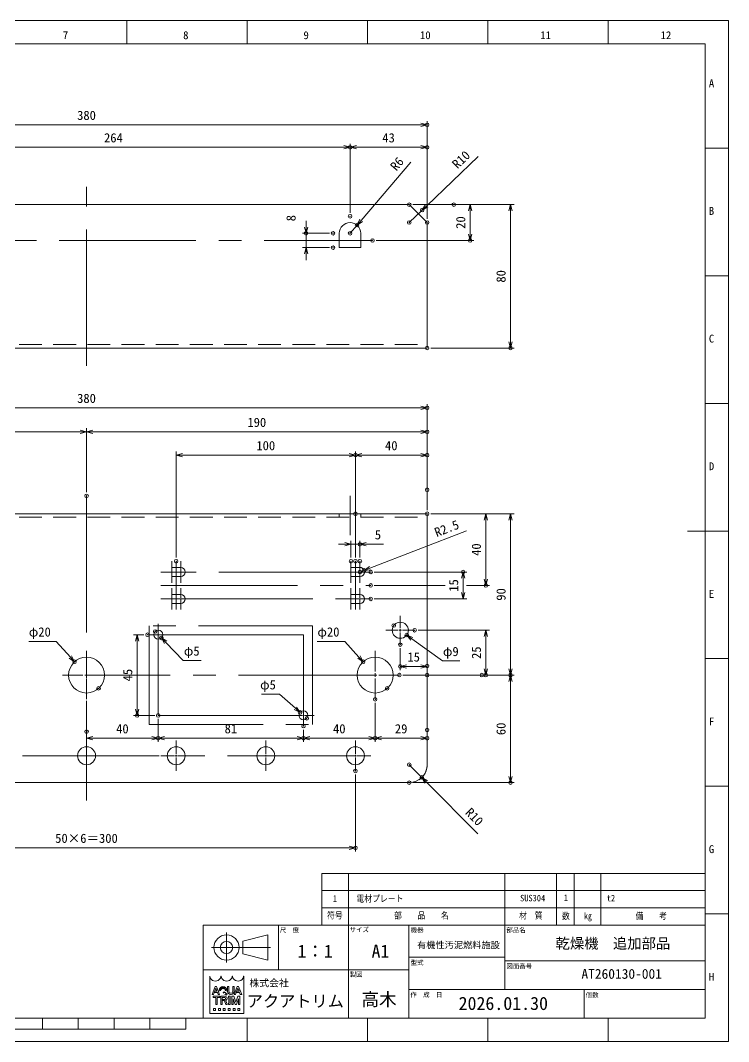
# Model space of a CAD drawing. Units: millimetres at full size. Extents: x -34906 to 7411, y -8440 to 3030.
# Drawn here: x -34318 to -33923, y -7510 to -6941 of the extents above; entities that cross this region are included whole.
import ezdxf
from ezdxf.enums import TextEntityAlignment as Align

# ---------------------------------------------------------------- set-up
doc = ezdxf.new("R2010")
doc.units = ezdxf.units.MM
doc.header["$LTSCALE"] = 4
doc.header["$PDMODE"] = 32
doc.header["$PDSIZE"] = 2
for name, pattern in [('USER1', [28.575, 19.05, -3.175, 3.175, -3.175]), ('USER3', [31.75, 15.875, -3.175, 3.175, -3.175, 3.175, -3.175]), ('USER4', [4.7625, 3.175, -1.5875])]:
    doc.linetypes.add(name, pattern=pattern)
for name, color, linetype, lineweight in [('0-1_Defpoints', 7, 'Continuous', 18), ('0-2_01_外形線', 7, 'Continuous', 18), ('0-3_04_中心線', 7, 'USER1', 9), ('0-4_06_文字', 7, 'Continuous', 9), ('0-5_07_寸法線', 7, 'Continuous', 9), ('0-6_02_細線', 5, 'Continuous', 18), ('0-7_99_図枠', 7, 'Continuous', 18), ('0-8_05_仮想線', 2, 'Continuous', 18), ('0-A_03_かくれ線', 6, 'USER4', 18)]:
    doc.layers.add(name, color=color, linetype=linetype, lineweight=lineweight)
doc.styles.add('ＭＳ ゴシック', font='')
doc.styles.get('ＭＳ ゴシック').set_extended_font_data('MS Gothic')

msp = doc.modelspace()

# ---------------------------------------------------------------- linework, layer by layer
at = {"layer": '0-1_Defpoints'}
msp.add_lwpolyline([(-34728.332, -7510.374), (-33922.772, -7510.374), (-33922.772, -6940.728), (-34728.332, -6940.728)], close=True, dxfattribs=at)
at = {"layer": '0-2_01_外形線'}
for p, q in [((-34139.912, -7067.478), (-34139.912, -7059.478)), ((-34233.412, -7250.923), (-34228.412, -7250.923)), ((-34133.412, -7250.923), (-34128.412, -7250.923)), ((-34233.412, -7265.923), (-34228.412, -7265.923)), ((-34133.412, -7265.923), (-34128.412, -7265.923)), ((-34100.912, -7365.923), (-34460.912, -7365.923))]:
    msp.add_line(p, q, dxfattribs=at)
for points in [[(-34460.912, -7043.478), (-34100.912, -7043.478), (-34090.912, -7053.478)], [(-34090.912, -7053.478), (-34090.912, -7123.478), (-34470.912, -7123.478), (-34470.912, -7053.478)], [(-34127.912, -7059.478), (-34127.912, -7067.478), (-34139.912, -7067.478)], [(-34470.912, -7355.923), (-34470.912, -7215.923), (-34090.912, -7215.923), (-34090.912, -7355.923)], [(-34228.412, -7245.923), (-34233.412, -7245.923), (-34233.412, -7250.923)], [(-34128.412, -7245.923), (-34133.412, -7245.923), (-34133.412, -7250.923)], [(-34228.412, -7260.923), (-34233.412, -7260.923), (-34233.412, -7265.923)], [(-34128.412, -7260.923), (-34133.412, -7260.923), (-34133.412, -7265.923)]]:
    msp.add_lwpolyline(points, dxfattribs=at)
for centre, radius in [((-34105.912, -7280.923), 4.5), ((-34240.912, -7283.423), 2.5), ((-34280.912, -7305.923), 10), ((-34119.912, -7305.923), 10), ((-34159.912, -7328.423), 2.5), ((-34280.912, -7350.923), 5), ((-34230.912, -7350.923), 5), ((-34180.912, -7350.923), 5), ((-34130.912, -7350.923), 5)]:
    msp.add_circle(centre, radius, dxfattribs=at)
for centre, radius, start, end in [((-34133.912, -7059.478), 6, 0, 180), ((-34228.412, -7248.423), 2.5, 270, 90), ((-34128.412, -7248.423), 2.5, 270, 90), ((-34228.412, -7263.423), 2.5, 270, 90), ((-34128.412, -7263.423), 2.5, 270, 90), ((-34100.912, -7355.923), 10, 270, 0)]:
    msp.add_arc(centre, radius, start, end, dxfattribs=at)
at = {"layer": '0-3_04_中心線', "color": 1, "lineweight": 18}
for p, q in [((-34280.912, -7133.478), (-34280.912, -7033.478)), ((-34410.412, -7063.478), (-34121.412, -7063.478)), ((-34280.912, -7205.923), (-34280.912, -7375.923)), ((-34133.912, -7205.923), (-34133.912, -7227.923)), ((-34230.912, -7242.423), (-34230.912, -7269.423)), ((-34130.912, -7242.423), (-34130.912, -7269.423)), ((-34239.412, -7255.923), (-34122.412, -7255.923)), ((-34119.912, -7305.923), (-34280.912, -7305.923)), ((-34430.912, -7350.923), (-34130.912, -7350.923))]:
    msp.add_line(p, q, dxfattribs=at)
at = {"layer": '0-3_04_中心線'}
for p, q in [((-34233.412, -7247.923), (-34233.412, -7242.423)), ((-34228.412, -7247.923), (-34228.412, -7242.423)), ((-34133.412, -7247.923), (-34133.412, -7242.423)), ((-34128.412, -7247.923), (-34128.412, -7242.423)), ((-34239.412, -7248.423), (-34233.912, -7248.423)), ((-34234.412, -7248.423), (-34228.912, -7248.423)), ((-34233.412, -7254.423), (-34233.412, -7248.923)), ((-34232.912, -7248.423), (-34227.412, -7248.423)), ((-34228.412, -7254.423), (-34228.412, -7248.923)), ((-34227.912, -7248.423), (-34222.412, -7248.423)), ((-34139.412, -7248.423), (-34133.912, -7248.423)), ((-34134.412, -7248.423), (-34128.912, -7248.423)), ((-34133.412, -7254.423), (-34133.412, -7248.923)), ((-34132.912, -7248.423), (-34127.412, -7248.423)), ((-34128.412, -7254.423), (-34128.412, -7248.923)), ((-34127.912, -7248.423), (-34122.412, -7248.423)), ((-34233.412, -7262.923), (-34233.412, -7257.423)), ((-34228.412, -7262.923), (-34228.412, -7257.423)), ((-34133.412, -7262.923), (-34133.412, -7257.423)), ((-34128.412, -7262.923), (-34128.412, -7257.423)), ((-34239.412, -7263.423), (-34233.912, -7263.423)), ((-34234.412, -7263.423), (-34228.912, -7263.423)), ((-34233.412, -7269.423), (-34233.412, -7263.923)), ((-34232.912, -7263.423), (-34227.412, -7263.423)), ((-34228.412, -7269.423), (-34228.412, -7263.923)), ((-34227.912, -7263.423), (-34222.412, -7263.423)), ((-34139.412, -7263.423), (-34133.912, -7263.423)), ((-34134.412, -7263.423), (-34128.912, -7263.423)), ((-34133.412, -7269.423), (-34133.412, -7263.923)), ((-34132.912, -7263.423), (-34127.412, -7263.423)), ((-34128.412, -7269.423), (-34128.412, -7263.923)), ((-34127.912, -7263.423), (-34122.412, -7263.423)), ((-34105.912, -7279.723), (-34105.912, -7272.923)), ((-34240.912, -7282.923), (-34240.912, -7277.423)), ((-34246.912, -7283.423), (-34241.412, -7283.423)), ((-34240.912, -7289.423), (-34240.912, -7283.923)), ((-34240.412, -7283.423), (-34234.912, -7283.423)), ((-34113.912, -7280.923), (-34107.112, -7280.923)), ((-34105.912, -7288.923), (-34105.912, -7282.123)), ((-34104.712, -7280.923), (-34097.912, -7280.923)), ((-34280.912, -7303.923), (-34280.912, -7292.423)), ((-34119.912, -7303.923), (-34119.912, -7292.423)), ((-34294.412, -7305.923), (-34282.912, -7305.923)), ((-34280.912, -7319.423), (-34280.912, -7307.923)), ((-34278.912, -7305.923), (-34267.412, -7305.923)), ((-34133.412, -7305.923), (-34121.912, -7305.923)), ((-34119.912, -7319.423), (-34119.912, -7307.923)), ((-34117.912, -7305.923), (-34106.412, -7305.923)), ((-34159.912, -7327.923), (-34159.912, -7322.423)), ((-34165.912, -7328.423), (-34160.412, -7328.423)), ((-34159.912, -7334.423), (-34159.912, -7328.923)), ((-34159.412, -7328.423), (-34153.912, -7328.423)), ((-34280.912, -7349.923), (-34280.912, -7342.423)), ((-34230.912, -7349.923), (-34230.912, -7342.423)), ((-34180.912, -7349.923), (-34180.912, -7342.423)), ((-34130.912, -7349.923), (-34130.912, -7342.423)), ((-34289.412, -7350.923), (-34281.912, -7350.923)), ((-34280.912, -7359.423), (-34280.912, -7351.923)), ((-34279.912, -7350.923), (-34272.412, -7350.923)), ((-34239.412, -7350.923), (-34231.912, -7350.923)), ((-34230.912, -7359.423), (-34230.912, -7351.923)), ((-34229.912, -7350.923), (-34222.412, -7350.923)), ((-34189.412, -7350.923), (-34181.912, -7350.923)), ((-34180.912, -7359.423), (-34180.912, -7351.923)), ((-34179.912, -7350.923), (-34172.412, -7350.923)), ((-34139.412, -7350.923), (-34131.912, -7350.923)), ((-34130.912, -7359.423), (-34130.912, -7351.923)), ((-34129.912, -7350.923), (-34122.412, -7350.923))]:
    msp.add_line(p, q, dxfattribs=at)
at = {"layer": '0-3_04_中心線', "linetype": 'Continuous'}
for p, q in [((-34233.662, -7248.423), (-34233.162, -7248.423)), ((-34233.412, -7248.673), (-34233.412, -7248.173)), ((-34228.662, -7248.423), (-34228.162, -7248.423)), ((-34228.412, -7248.673), (-34228.412, -7248.173)), ((-34133.662, -7248.423), (-34133.162, -7248.423)), ((-34133.412, -7248.673), (-34133.412, -7248.173)), ((-34128.662, -7248.423), (-34128.162, -7248.423)), ((-34128.412, -7248.673), (-34128.412, -7248.173)), ((-34233.662, -7263.423), (-34233.162, -7263.423)), ((-34233.412, -7263.673), (-34233.412, -7263.173)), ((-34228.662, -7263.423), (-34228.162, -7263.423)), ((-34228.412, -7263.673), (-34228.412, -7263.173)), ((-34133.662, -7263.423), (-34133.162, -7263.423)), ((-34133.412, -7263.673), (-34133.412, -7263.173)), ((-34128.662, -7263.423), (-34128.162, -7263.423)), ((-34128.412, -7263.673), (-34128.412, -7263.173)), ((-34241.162, -7283.423), (-34240.662, -7283.423)), ((-34240.912, -7283.673), (-34240.912, -7283.173)), ((-34106.512, -7280.923), (-34105.312, -7280.923)), ((-34105.912, -7281.523), (-34105.912, -7280.323)), ((-34281.912, -7305.923), (-34279.912, -7305.923)), ((-34280.912, -7306.923), (-34280.912, -7304.923)), ((-34120.912, -7305.923), (-34118.912, -7305.923)), ((-34119.912, -7306.923), (-34119.912, -7304.923)), ((-34160.162, -7328.423), (-34159.662, -7328.423)), ((-34159.912, -7328.673), (-34159.912, -7328.173)), ((-34281.412, -7350.923), (-34280.412, -7350.923)), ((-34280.912, -7351.423), (-34280.912, -7350.423)), ((-34231.412, -7350.923), (-34230.412, -7350.923)), ((-34230.912, -7351.423), (-34230.912, -7350.423)), ((-34181.412, -7350.923), (-34180.412, -7350.923)), ((-34180.912, -7351.423), (-34180.912, -7350.423)), ((-34131.412, -7350.923), (-34130.412, -7350.923)), ((-34130.912, -7351.423), (-34130.912, -7350.423))]:
    msp.add_line(p, q, dxfattribs=at)
at = {"layer": '0-3_04_中心線', "color": 1, "lineweight": 18}
for points in [[(-34230.912, -7263.423), (-34130.912, -7263.423), (-34130.912, -7248.423), (-34230.912, -7248.423)], [(-34240.912, -7328.423), (-34159.912, -7328.423), (-34159.912, -7283.423), (-34240.912, -7283.423)]]:
    msp.add_lwpolyline(points, close=True, dxfattribs=at)
at = {"layer": '0-5_07_寸法線', "color": 3, "lineweight": 18}
for p, q in [((-34467.412, -6998.985), (-34094.412, -6998.985)), ((-34090.912, -7051.478), (-34090.912, -6996.985)), ((-34394.412, -7011.508), (-34137.412, -7011.508)), ((-34133.912, -7047.978), (-34133.912, -7009.508)), ((-34133.912, -7047.978), (-34133.912, -7009.508)), ((-34130.412, -7011.508), (-34094.412, -7011.508)), ((-34090.912, -7051.478), (-34090.912, -7009.508)), ((-34062.544, -7016.626), (-34091.176, -7044.127)), ((-34100.007, -7019.798), (-34127.741, -7052.256)), ((-34098.912, -7043.478), (-34064.929, -7043.478)), ((-34074.084, -7043.478), (-34042.43, -7043.478)), ((-34100.912, -7053.478), (-34093.7, -7046.551)), ((-34066.929, -7046.978), (-34066.929, -7059.978)), ((-34044.43, -7046.978), (-34044.43, -7119.978)), ((-34158.475, -7055.978), (-34158.475, -7052.478)), ((-34133.912, -7059.478), (-34130.015, -7054.917)), ((-34145.412, -7059.478), (-34160.475, -7059.478)), ((-34158.475, -7067.478), (-34158.475, -7059.478)), ((-34119.412, -7063.478), (-34064.929, -7063.478)), ((-34145.412, -7067.478), (-34160.475, -7067.478)), ((-34158.475, -7070.978), (-34158.475, -7074.478)), ((-34088.912, -7123.478), (-34042.43, -7123.478)), ((-34467.412, -7156.858), (-34094.412, -7156.858)), ((-34090.912, -7200.541), (-34090.912, -7154.858)), ((-34284.412, -7170.24), (-34467.412, -7170.24)), ((-34280.912, -7203.923), (-34280.912, -7168.24)), ((-34280.912, -7203.923), (-34280.912, -7168.24)), ((-34277.412, -7170.24), (-34094.412, -7170.24)), ((-34090.912, -7213.923), (-34090.912, -7168.24)), ((-34230.912, -7240.423), (-34230.912, -7181.213)), ((-34227.412, -7183.213), (-34134.412, -7183.213)), ((-34130.912, -7240.423), (-34130.912, -7181.213)), ((-34130.912, -7213.923), (-34130.912, -7181.213)), ((-34127.412, -7183.213), (-34094.412, -7183.213)), ((-34090.912, -7213.923), (-34090.912, -7181.213)), ((-34088.912, -7215.923), (-34042.43, -7215.923)), ((-34088.912, -7215.923), (-34056.171, -7215.923)), ((-34058.171, -7219.423), (-34058.171, -7252.423)), ((-34044.43, -7219.423), (-34044.43, -7302.423)), ((-34068.875, -7225.507), (-34122.813, -7246.268)), ((-34136.912, -7232.968), (-34140.412, -7232.968)), ((-34133.412, -7240.423), (-34133.412, -7230.968)), ((-34133.412, -7232.968), (-34128.412, -7232.968)), ((-34128.412, -7240.423), (-34128.412, -7230.968)), ((-34124.912, -7232.968), (-34115.279, -7232.968)), ((-34128.412, -7248.423), (-34126.079, -7247.525)), ((-34120.412, -7248.423), (-34068.845, -7248.423)), ((-34120.412, -7255.923), (-34080.92, -7255.923)), ((-34070.845, -7259.923), (-34070.845, -7251.923)), ((-34068.97, -7255.923), (-34056.171, -7255.923)), ((-34120.412, -7263.423), (-34068.845, -7263.423)), ((-34248.912, -7283.423), (-34254.661, -7283.423)), ((-34095.912, -7280.923), (-34056.171, -7280.923)), ((-34058.171, -7284.423), (-34058.171, -7302.423)), ((-34252.661, -7286.923), (-34252.661, -7324.923)), ((-34105.912, -7290.923), (-34105.912, -7303.11)), ((-34094.412, -7301.11), (-34102.412, -7301.11)), ((-34090.912, -7302.847), (-34090.912, -7303.11)), ((-34104.412, -7305.923), (-34042.43, -7305.923)), ((-34088.912, -7305.923), (-34056.171, -7305.923)), ((-34058.409, -7305.923), (-34042.43, -7305.923)), ((-34044.43, -7309.423), (-34044.43, -7362.423)), ((-34119.912, -7321.423), (-34119.912, -7343.173)), ((-34119.912, -7321.423), (-34119.912, -7343.173)), ((-34242.912, -7328.423), (-34254.661, -7328.423)), ((-34240.912, -7330.423), (-34240.912, -7343.173)), ((-34240.912, -7330.423), (-34240.912, -7343.173)), ((-34159.912, -7336.423), (-34159.912, -7343.173)), ((-34159.912, -7336.423), (-34159.912, -7343.173)), ((-34280.912, -7339.482), (-34280.912, -7343.173)), ((-34277.412, -7341.173), (-34244.412, -7341.173)), ((-34237.412, -7341.173), (-34163.412, -7341.173)), ((-34156.412, -7341.173), (-34123.412, -7341.173)), ((-34116.412, -7341.173), (-34094.412, -7341.173)), ((-34090.912, -7338.553), (-34090.912, -7343.173)), ((-34100.912, -7355.923), (-34093.864, -7363.017)), ((-34130.912, -7361.423), (-34130.912, -7404.277)), ((-34062.675, -7394.403), (-34091.397, -7365.499)), ((-34098.912, -7365.923), (-34042.43, -7365.923)), ((-34427.412, -7402.277), (-34134.412, -7402.277))]:
    msp.add_line(p, q, dxfattribs=at)
at = {"layer": '0-5_07_寸法線'}
for p, q in [((-34090.912, -6998.985), (-34094.412, -6998.985)), ((-34133.912, -7011.508), (-34137.412, -7011.508)), ((-34133.912, -7011.508), (-34130.412, -7011.508)), ((-34090.912, -7011.508), (-34094.412, -7011.508)), ((-34093.7, -7046.551), (-34091.176, -7044.127)), ((-34066.929, -7043.478), (-34066.929, -7046.978)), ((-34044.43, -7043.478), (-34044.43, -7046.978)), ((-34158.475, -7059.478), (-34158.475, -7055.978)), ((-34130.015, -7054.917), (-34127.741, -7052.256)), ((-34066.929, -7063.478), (-34066.929, -7059.978)), ((-34158.475, -7067.478), (-34158.475, -7070.978)), ((-34044.43, -7123.478), (-34044.43, -7119.978)), ((-34090.912, -7156.858), (-34094.412, -7156.858)), ((-34280.912, -7170.24), (-34284.412, -7170.24)), ((-34280.912, -7170.24), (-34277.412, -7170.24)), ((-34090.912, -7170.24), (-34094.412, -7170.24)), ((-34230.912, -7183.213), (-34227.412, -7183.213)), ((-34130.912, -7183.213), (-34134.412, -7183.213)), ((-34130.912, -7183.213), (-34127.412, -7183.213)), ((-34090.912, -7183.213), (-34094.412, -7183.213)), ((-34058.171, -7215.923), (-34058.171, -7219.423)), ((-34044.43, -7215.923), (-34044.43, -7219.423)), ((-34133.412, -7232.968), (-34136.912, -7232.968)), ((-34128.412, -7232.968), (-34124.912, -7232.968)), ((-34126.079, -7247.525), (-34122.813, -7246.268)), ((-34070.845, -7248.423), (-34070.845, -7251.923)), ((-34058.171, -7255.923), (-34058.171, -7252.423)), ((-34070.845, -7263.423), (-34070.845, -7259.923)), ((-34252.661, -7283.423), (-34252.661, -7286.923)), ((-34239.175, -7285.221), (-34236.742, -7287.737)), ((-34102.273, -7283.57), (-34099.442, -7285.629)), ((-34058.171, -7280.923), (-34058.171, -7284.423)), ((-34287.615, -7298.502), (-34289.96, -7295.904)), ((-34126.615, -7298.502), (-34128.96, -7295.904)), ((-34105.912, -7301.11), (-34102.412, -7301.11)), ((-34090.912, -7301.11), (-34094.412, -7301.11)), ((-34058.171, -7305.923), (-34058.171, -7302.423)), ((-34044.43, -7305.923), (-34044.43, -7302.423)), ((-34044.43, -7305.923), (-34044.43, -7309.423)), ((-34252.661, -7328.423), (-34252.661, -7324.923)), ((-34161.787, -7326.77), (-34164.412, -7324.455)), ((-34280.912, -7341.173), (-34277.412, -7341.173)), ((-34240.912, -7341.173), (-34244.412, -7341.173)), ((-34240.912, -7341.173), (-34237.412, -7341.173)), ((-34159.912, -7341.173), (-34163.412, -7341.173)), ((-34159.912, -7341.173), (-34156.412, -7341.173)), ((-34119.912, -7341.173), (-34123.412, -7341.173)), ((-34119.912, -7341.173), (-34116.412, -7341.173)), ((-34090.912, -7341.173), (-34094.412, -7341.173)), ((-34093.864, -7363.017), (-34091.397, -7365.499)), ((-34044.43, -7365.923), (-34044.43, -7362.423)), ((-34130.912, -7402.277), (-34134.412, -7402.277))]:
    msp.add_line(p, q, dxfattribs=at)
for points in [[(-34094.412, -6998.047), (-34090.912, -6998.985), (-34094.412, -6999.923)], [(-34137.412, -7010.57), (-34133.912, -7011.508), (-34137.412, -7012.446)], [(-34130.412, -7012.446), (-34133.912, -7011.508), (-34130.412, -7010.57)], [(-34094.412, -7010.57), (-34090.912, -7011.508), (-34094.412, -7012.446)], [(-34090.526, -7044.803), (-34093.7, -7046.551), (-34091.826, -7043.45)], [(-34067.866, -7046.978), (-34066.929, -7043.478), (-34065.991, -7046.978)], [(-34045.368, -7046.978), (-34044.43, -7043.478), (-34043.492, -7046.978)], [(-34127.028, -7052.865), (-34130.015, -7054.917), (-34128.454, -7051.646)], [(-34157.537, -7055.978), (-34158.475, -7059.478), (-34159.413, -7055.978)], [(-34065.991, -7059.978), (-34066.929, -7063.478), (-34067.866, -7059.978)], [(-34159.413, -7070.978), (-34158.475, -7067.478), (-34157.537, -7070.978)], [(-34043.492, -7119.978), (-34044.43, -7123.478), (-34045.368, -7119.978)], [(-34094.412, -7155.92), (-34090.912, -7156.858), (-34094.412, -7157.796)], [(-34284.412, -7169.302), (-34280.912, -7170.24), (-34284.412, -7171.178)], [(-34277.412, -7171.178), (-34280.912, -7170.24), (-34277.412, -7169.302)], [(-34094.412, -7169.302), (-34090.912, -7170.24), (-34094.412, -7171.178)], [(-34227.412, -7184.15), (-34230.912, -7183.213), (-34227.412, -7182.275)], [(-34134.412, -7182.275), (-34130.912, -7183.213), (-34134.412, -7184.15)], [(-34127.412, -7184.15), (-34130.912, -7183.213), (-34127.412, -7182.275)], [(-34094.412, -7182.275), (-34090.912, -7183.213), (-34094.412, -7184.15)], [(-34059.109, -7219.423), (-34058.171, -7215.923), (-34057.234, -7219.423)], [(-34045.368, -7219.423), (-34044.43, -7215.923), (-34043.492, -7219.423)], [(-34136.912, -7232.03), (-34133.412, -7232.968), (-34136.912, -7233.905)], [(-34124.912, -7233.905), (-34128.412, -7232.968), (-34124.912, -7232.03)], [(-34122.476, -7247.143), (-34126.079, -7247.525), (-34123.15, -7245.393)], [(-34071.783, -7251.923), (-34070.845, -7248.423), (-34069.908, -7251.923)], [(-34057.234, -7252.423), (-34058.171, -7255.923), (-34059.109, -7252.423)], [(-34069.908, -7259.923), (-34070.845, -7263.423), (-34071.783, -7259.923)], [(-34253.599, -7286.923), (-34252.661, -7283.423), (-34251.724, -7286.923)], [(-34237.416, -7288.389), (-34239.175, -7285.221), (-34236.068, -7287.085)], [(-34099.994, -7286.387), (-34102.273, -7283.57), (-34098.891, -7284.87)], [(-34059.109, -7284.423), (-34058.171, -7280.923), (-34057.234, -7284.423)], [(-34289.264, -7295.276), (-34287.615, -7298.502), (-34290.656, -7296.533)], [(-34128.264, -7295.276), (-34126.615, -7298.502), (-34129.656, -7296.533)], [(-34102.412, -7302.048), (-34105.912, -7301.11), (-34102.412, -7300.173)], [(-34094.412, -7300.173), (-34090.912, -7301.11), (-34094.412, -7302.048)], [(-34057.234, -7302.423), (-34058.171, -7305.923), (-34059.109, -7302.423)], [(-34043.492, -7302.423), (-34044.43, -7305.923), (-34045.368, -7302.423)], [(-34045.368, -7309.423), (-34044.43, -7305.923), (-34043.492, -7309.423)], [(-34251.724, -7324.923), (-34252.661, -7328.423), (-34253.599, -7324.923)], [(-34163.792, -7323.751), (-34161.787, -7326.77), (-34165.033, -7325.158)], [(-34277.412, -7342.111), (-34280.912, -7341.173), (-34277.412, -7340.236)], [(-34244.412, -7340.236), (-34240.912, -7341.173), (-34244.412, -7342.111)], [(-34237.412, -7342.111), (-34240.912, -7341.173), (-34237.412, -7340.236)], [(-34163.412, -7340.236), (-34159.912, -7341.173), (-34163.412, -7342.111)], [(-34156.412, -7342.111), (-34159.912, -7341.173), (-34156.412, -7340.236)], [(-34123.412, -7340.236), (-34119.912, -7341.173), (-34123.412, -7342.111)], [(-34116.412, -7342.111), (-34119.912, -7341.173), (-34116.412, -7340.236)], [(-34094.412, -7340.236), (-34090.912, -7341.173), (-34094.412, -7342.111)], [(-34092.062, -7366.161), (-34093.864, -7363.017), (-34090.731, -7364.838)], [(-34043.492, -7362.423), (-34044.43, -7365.923), (-34045.368, -7362.423)], [(-34134.412, -7401.339), (-34130.912, -7402.277), (-34134.412, -7403.215)]]:
    msp.add_lwpolyline(points, dxfattribs=at)
at = {"layer": '0-5_07_寸法線', "color": 3, "lineweight": 18}
for points in [[(-34072.605, -7298.068), (-34082.338, -7298.068), (-34099.442, -7285.629)], [(-34313.191, -7287.16), (-34297.858, -7287.16), (-34289.96, -7295.904)], [(-34216.986, -7297.829), (-34226.986, -7297.829), (-34236.742, -7287.737)], [(-34152.191, -7287.16), (-34136.858, -7287.16), (-34128.96, -7295.904)], [(-34183.255, -7316.655), (-34173.255, -7316.655), (-34164.412, -7324.455)]]:
    msp.add_lwpolyline(points, dxfattribs=at)
for centre, radius, start, end in [((-34128.412, -7248.423), 2.5, 335.21518, 90), ((-34100.912, -7355.923), 10, 303.3603, 0)]:
    msp.add_arc(centre, radius, start, end, dxfattribs=at)
at = {"layer": '0-5_07_寸法線'}
for p in [(-34090.912, -6998.985), (-34133.912, -7011.508), (-34090.912, -7011.508), (-34100.912, -7043.478), (-34093.7, -7046.551), (-34076.084, -7043.478), (-34133.912, -7049.978), (-34130.015, -7054.917), (-34100.912, -7053.478), (-34090.912, -7053.478), (-34158.475, -7059.478), (-34143.412, -7059.478), (-34133.912, -7059.478), (-34121.412, -7063.478), (-34066.929, -7063.478), (-34143.412, -7067.478), (-34090.912, -7123.478), (-34044.43, -7123.478), (-34090.912, -7156.858), (-34090.912, -7170.24), (-34130.912, -7183.213), (-34090.912, -7183.213), (-34280.912, -7205.923), (-34090.912, -7202.541), (-34130.912, -7215.923), (-34090.912, -7215.923), (-34128.412, -7232.968), (-34230.912, -7242.423), (-34133.412, -7242.423), (-34130.912, -7242.423), (-34128.412, -7242.423), (-34128.412, -7248.423), (-34126.079, -7247.525), (-34122.412, -7248.423), (-34070.845, -7248.423), (-34122.412, -7255.923), (-34058.171, -7255.923), (-34122.412, -7263.423), (-34109.552, -7278.277), (-34097.912, -7280.923), (-34246.912, -7283.423), (-34242.65, -7281.626), (-34239.175, -7285.221), (-34102.273, -7283.57), (-34105.912, -7288.923), (-34287.615, -7298.502), (-34126.615, -7298.502), (-34105.912, -7301.11), (-34090.912, -7300.847), (-34106.412, -7305.923), (-34090.912, -7305.923), (-34060.409, -7305.923), (-34058.171, -7305.923), (-34044.43, -7305.923), (-34274.21, -7313.345), (-34113.21, -7313.345), (-34119.912, -7319.423), (-34252.661, -7328.423), (-34240.912, -7328.423), (-34240.912, -7328.423), (-34161.787, -7326.77), (-34158.037, -7330.077), (-34280.912, -7337.482), (-34159.912, -7334.423), (-34090.912, -7336.553), (-34240.912, -7341.173), (-34159.912, -7341.173), (-34119.912, -7341.173), (-34090.912, -7341.173), (-34130.912, -7359.423), (-34100.912, -7355.923), (-34100.912, -7365.923), (-34093.864, -7363.017), (-34044.43, -7365.923), (-34130.912, -7402.277)]:
    msp.add_point(p, dxfattribs=at)
at = {"layer": '0-6_02_細線'}
for p, q in [((-34149.621, -7445.374), (-34149.621, -7416.574)), ((-34149.621, -7416.574), (-33935.772, -7416.574)), ((-34134.772, -7416.574), (-34134.772, -7445.374)), ((-34047.675, -7416.574), (-34047.675, -7445.374)), ((-34018.764, -7416.574), (-34018.764, -7445.374)), ((-34008.865, -7416.574), (-34008.865, -7445.374)), ((-33994.016, -7416.574), (-33994.016, -7445.374)), ((-34149.621, -7426.174), (-33935.772, -7426.174)), ((-34149.621, -7435.774), (-33935.772, -7435.774))]:
    msp.add_line(p, q, dxfattribs=at)
at = {"layer": '0-7_99_図枠'}
for p, q in [((-34258.422, -6953.728), (-34258.422, -6940.728)), ((-34191.292, -6953.728), (-34191.292, -6940.728)), ((-34124.162, -6953.728), (-34124.162, -6940.728)), ((-34124.162, -6953.728), (-34124.162, -6940.728)), ((-34057.032, -6953.728), (-34057.032, -6940.728)), ((-33989.902, -6953.728), (-33989.902, -6940.728)), ((-33922.772, -7011.933), (-33935.772, -7011.933)), ((-33922.772, -7083.139), (-33935.772, -7083.139)), ((-33922.772, -7154.345), (-33935.772, -7154.345)), ((-33922.772, -7225.551), (-33945.772, -7225.551)), ((-33922.772, -7296.756), (-33935.772, -7296.756)), ((-33922.772, -7367.962), (-33935.772, -7367.962)), ((-33922.772, -7439.168), (-33935.772, -7439.168)), ((-34202.822, -7466.274), (-34202.822, -7449.474)), ((-34173.772, -7470.374), (-34173.772, -7445.374)), ((-34134.772, -7497.374), (-34134.772, -7445.374)), ((-34101.075, -7497.374), (-34101.075, -7445.374)), ((-34047.675, -7445.374), (-34047.675, -7481.374)), ((-34211.222, -7457.874), (-34178.322, -7457.874)), ((-34101.075, -7463.374), (-34047.675, -7463.374)), ((-34047.675, -7465.374), (-33935.772, -7465.374)), ((-34101.075, -7470.374), (-34215.772, -7470.374)), ((-34210.866, -7484.196), (-34210.866, -7484.174)), ((-34210.866, -7484.196), (-34210.053, -7484.196)), ((-34210.278, -7485.102), (-34206.565, -7485.102)), ((-34210.278, -7485.102), (-34210.278, -7485.736)), ((-34210.053, -7484.196), (-34208.783, -7480.629)), ((-34209.609, -7483.002), (-34209.364, -7482.314)), ((-34209.609, -7483.002), (-34207.938, -7483.002)), ((-34209.364, -7482.314), (-34208.183, -7482.314)), ((-34209.158, -7479.668), (-34208.407, -7479.668)), ((-34208.183, -7482.314), (-34208.783, -7480.629)), ((-34206.7, -7484.174), (-34208.407, -7479.668)), ((-34206.893, -7481.66), (-34206.893, -7482.204)), ((-34206.7, -7484.196), (-34206.7, -7484.174)), ((-34206.565, -7485.102), (-34206.565, -7485.736)), ((-34206.138, -7481.714), (-34206.138, -7482.148)), ((-34206.049, -7485.102), (-34206.049, -7489.63)), ((-34206.049, -7485.102), (-34203.966, -7485.102)), ((-34204.634, -7482.996), (-34204.233, -7482.57)), ((-34204.634, -7482.996), (-34204.265, -7483.355)), ((-34204.233, -7482.57), (-34202.556, -7483.952)), ((-34203.75, -7482.947), (-34203.166, -7483.427)), ((-34203.71, -7483.895), (-34203.08, -7484.508)), ((-34203.482, -7481.714), (-34203.482, -7482.148)), ((-34203.08, -7484.508), (-34202.556, -7483.952)), ((-34202.727, -7481.66), (-34202.727, -7482.204)), ((-34202.308, -7482.368), (-34202.308, -7479.668)), ((-34201.493, -7479.668), (-34202.308, -7479.668)), ((-34201.727, -7485.102), (-34200.731, -7485.102)), ((-34201.727, -7485.102), (-34201.727, -7485.736)), ((-34201.493, -7482.204), (-34201.493, -7479.668)), ((-34200.731, -7485.102), (-34200.731, -7485.736)), ((-34200.271, -7484.196), (-34200.542, -7484.196)), ((-34199.915, -7485.102), (-34198.732, -7485.102)), ((-34197.651, -7488.39), (-34198.732, -7485.102)), ((-34198.551, -7484.196), (-34198.551, -7484.174)), ((-34198.551, -7484.196), (-34197.738, -7484.196)), ((-34198.505, -7482.368), (-34198.505, -7479.668)), ((-34197.738, -7484.196), (-34196.468, -7480.629)), ((-34197.651, -7488.39), (-34196.569, -7485.102)), ((-34197.295, -7483.002), (-34197.05, -7482.314)), ((-34197.295, -7483.002), (-34195.623, -7483.002)), ((-34197.05, -7482.314), (-34195.868, -7482.314)), ((-34196.843, -7479.668), (-34196.092, -7479.668)), ((-34195.386, -7485.102), (-34196.569, -7485.102)), ((-34195.868, -7482.314), (-34196.468, -7480.629)), ((-34194.385, -7484.174), (-34196.092, -7479.668)), ((-34194.385, -7484.196), (-34194.385, -7484.174)), ((-34101.075, -7481.374), (-33935.772, -7481.374)), ((-34003.308, -7481.374), (-34003.308, -7497.374)), ((-34210.278, -7485.736), (-34208.92, -7485.736)), ((-34208.829, -7489.63), (-34208.829, -7485.826)), ((-34208.829, -7489.63), (-34208.014, -7489.63)), ((-34208.014, -7489.63), (-34208.014, -7485.826)), ((-34207.923, -7485.736), (-34206.565, -7485.736)), ((-34205.234, -7485.736), (-34203.857, -7485.736)), ((-34205.207, -7487.484), (-34205.207, -7486.85)), ((-34205.207, -7486.85), (-34203.857, -7486.85)), ((-34205.207, -7487.484), (-34204.317, -7487.484)), ((-34203.981, -7487.711), (-34203.292, -7489.63)), ((-34203.292, -7489.63), (-34202.413, -7489.63)), ((-34203.194, -7487.683), (-34202.413, -7489.593)), ((-34202.413, -7489.593), (-34202.413, -7489.63)), ((-34201.727, -7489.63), (-34201.727, -7488.996)), ((-34201.636, -7488.905), (-34201.636, -7485.826)), ((-34200.821, -7488.905), (-34200.821, -7485.826)), ((-34198.058, -7489.63), (-34199.1, -7486.46)), ((-34198.058, -7489.63), (-34197.243, -7489.63)), ((-34197.243, -7489.63), (-34196.201, -7486.46)), ((-34210.051, -7492.001), (-34210.051, -7493.088)), ((-34207.334, -7492.001), (-34207.334, -7493.088)), ((-34204.618, -7492.001), (-34204.618, -7493.088)), ((-34201.901, -7492.001), (-34201.901, -7493.088)), ((-34199.184, -7492.001), (-34199.184, -7493.088)), ((-34195.38, -7492.001), (-34195.38, -7493.088)), ((-34305.552, -7503.374), (-34305.552, -7497.374)), ((-34285.552, -7503.374), (-34285.552, -7497.374)), ((-34265.552, -7503.374), (-34265.552, -7497.374)), ((-34245.552, -7503.374), (-34245.552, -7497.374)), ((-34225.552, -7503.374), (-34225.552, -7497.374)), ((-34191.292, -7510.374), (-34191.292, -7497.374)), ((-34124.162, -7510.374), (-34124.162, -7497.374)), ((-34124.162, -7510.374), (-34124.162, -7497.374)), ((-34057.032, -7510.374), (-34057.032, -7497.374)), ((-33989.902, -7510.374), (-33989.902, -7497.374)), ((-34425.552, -7503.374), (-34225.552, -7503.374))]:
    msp.add_line(p, q, dxfattribs=at)
for points in [[(-34689.372, -7497.374), (-33935.772, -7497.374), (-33935.772, -6953.728), (-34689.372, -6953.728)], [(-34215.772, -7497.374), (-33935.772, -7497.374), (-33935.772, -7445.374), (-34215.772, -7445.374)], [(-34193.722, -7454.374), (-34179.722, -7450.874), (-34179.722, -7464.874), (-34193.722, -7461.374)]]:
    msp.add_lwpolyline(points, close=True, dxfattribs=at)
for points in [[(-34193.207, -7473.798), (-34193.207, -7494.718), (-34212.225, -7494.718), (-34212.225, -7473.798)], [(-34210.866, -7484.196), (-34210.866, -7484.174), (-34209.158, -7479.668)], [(-34206.7, -7484.196), (-34207.513, -7484.196), (-34207.938, -7483.002)], [(-34199.915, -7485.102), (-34199.915, -7489.63), (-34199.1, -7489.63), (-34199.1, -7486.46)], [(-34199.32, -7482.204), (-34199.32, -7479.668), (-34198.505, -7479.668)], [(-34198.551, -7484.196), (-34198.551, -7484.174), (-34196.843, -7479.668)], [(-34196.201, -7486.46), (-34196.201, -7489.63), (-34195.386, -7489.63), (-34195.386, -7485.102)], [(-34194.385, -7484.196), (-34195.198, -7484.196), (-34195.623, -7483.002)], [(-34206.049, -7489.63), (-34205.234, -7489.63), (-34205.234, -7485.736)], [(-34201.727, -7489.63), (-34200.731, -7489.63), (-34200.731, -7488.996)], [(-34210.051, -7492.001), (-34208.964, -7492.001), (-34208.964, -7493.088), (-34210.051, -7493.088)], [(-34207.334, -7492.001), (-34206.248, -7492.001), (-34206.248, -7493.088), (-34207.334, -7493.088)], [(-34204.618, -7492.001), (-34203.531, -7492.001), (-34203.531, -7493.088), (-34204.618, -7493.088)], [(-34201.901, -7492.001), (-34200.814, -7492.001), (-34200.814, -7493.088), (-34201.901, -7493.088)], [(-34199.184, -7492.001), (-34198.097, -7492.001), (-34198.097, -7493.088), (-34199.184, -7493.088)], [(-34195.38, -7492.001), (-34196.467, -7492.001), (-34196.467, -7493.088), (-34195.38, -7493.088)]]:
    msp.add_lwpolyline(points, dxfattribs=at)
for radius in [7, 3.5]:
    msp.add_circle((-34202.822, -7457.874), radius, dxfattribs=at)
for centre, radius, start, end in [((-34212.225, -7473.889), 0.0906, 0, 90), ((-34205.885, -7473.889), 0.0906, 0, 180), ((-34205.885, -7473.889), 0.0906, 0, 90), ((-34199.546, -7473.889), 0.0906, 0, 180), ((-34193.207, -7473.889), 0.0906, 90, 180), ((-34200.394, -7482.286), 1.916, 182.45003, 265.55526), ((-34199.877, -7482.225), 1.617, 179.25279, 218.96457), ((-34200.407, -7481.921), 1.507, 241.15773, 298.84227), ((-34200.419, -7482.286), 1.916, 274.44474, 357.54997), ((-34200.937, -7482.225), 1.617, 321.03543, 0.74721), ((-34208.92, -7485.826), 0.0906, 0, 90), ((-34207.923, -7485.826), 0.0906, 90, 180), ((-34204.317, -7487.846), 0.362, 21.9283, 90), ((-34203.877, -7486.293), 0.558, 271.99706, 88.00294), ((-34203.742, -7487.907), 0.592, 22.27295, 58.55311), ((-34201.727, -7485.826), 0.0906, 0, 90), ((-34201.727, -7488.905), 0.0906, 270, 0), ((-34200.731, -7485.826), 0.0906, 90, 180), ((-34200.731, -7488.905), 0.0906, 180, 270)]:
    msp.add_arc(centre, radius, start, end, dxfattribs=at)
for centre, major_axis, ratio, start_param, end_param in [((-34209.055, -7473.889), (-3.079, 0), 0.882353, 6.2831853, 9.424778), ((-34202.716, -7473.889), (-3.079, 0), 0.882353, 6.2831853, 9.424778), ((-34196.376, -7473.889), (-3.079, 0), 0.882353, 6.2831853, 9.424778), ((-34204.81, -7481.66), (-2.083, 0), 0.956522, 3.1415927, 6.2831853), ((-34204.81, -7482.204), (-2.083, 0), 0.956522, 4.1559148, 6.2831853), ((-34204.81, -7481.714), (1.328, 0), 0.994718, 6.2831853, 9.424778), ((-34204.81, -7482.15), (1.328, 0), 0.995036, 1.1476927, 3.1415927), ((-34203.966, -7486.293), (-1.462, 0), 0.81482, 1.9440695, 4.712389), ((-34204.81, -7482.15), (1.328, 0), 0.995036, 6.2831853, 6.9297035), ((-34204.81, -7482.204), (-2.083, 0), 0.956522, 3.1415927, 3.8029807)]:
    msp.add_ellipse(centre, major_axis=major_axis, ratio=ratio, start_param=start_param, end_param=end_param, dxfattribs=at)
at = {"layer": '0-8_05_仮想線', "linetype": 'USER3'}
msp.add_lwpolyline([(-34245.912, -7333.423), (-34154.912, -7333.423), (-34154.912, -7278.423), (-34245.912, -7278.423)], close=True, dxfattribs=at)
at = {"layer": '0-A_03_かくれ線'}
for p, q in [((-34470.912, -7121.478), (-34090.912, -7121.478)), ((-34139.912, -7215.923), (-34139.912, -7217.923)), ((-34127.912, -7215.923), (-34127.912, -7217.923)), ((-34470.912, -7217.923), (-34090.912, -7217.923))]:
    msp.add_line(p, q, dxfattribs=at)

# ---------------------------------------------------------------- texts
at = {"layer": '0-4_06_文字', "color": 134, "style": 'ＭＳ ゴシック', "width": 0.85}
for s, p in [('1', (-34143.556, -7433.528)), ('電材プレート', (-34130.319, -7433.528)), ('SUS304', (-34039.071, -7433.273)), ('1', (-34014.656, -7433.018)), ('t2', (-33990.705, -7433.273)), ('符号', (-34146.723, -7442.892)), ('部\u3000\u3000品\u3000\u3000名', (-34109.382, -7442.972)), ('材\u3000質', (-34039.623, -7442.972)), ('数', (-34015.719, -7443.228)), ('㎏', (-34003.384, -7443.228)), ('備\u3000\u3000考', (-33974.618, -7443.228))]:
    msp.add_text(s, height=3.666, dxfattribs=at).set_placement(p, align=Align.BOTTOM_LEFT)
at = {"layer": '0-4_06_文字', "style": 'ＭＳ ゴシック'}
for s, height, p in [('有機性汚泥燃料施設', 3.666, (-34096.554, -7459.48)), ('乾燥機\u3000追加部品', 5.865, (-34019.298, -7460.293)), ('AT260130-001', 5.499, (-34004.844, -7476.989)), ('2026.01.30', 7.331, (-34073.377, -7494.937))]:
    msp.add_text(s, height=height, dxfattribs=at).set_placement(p, align=Align.BOTTOM_LEFT)
at = {"layer": '0-5_07_寸法線', "style": 'ＭＳ ゴシック'}
for s, p in [('380', (-34286.162, -6997.785)), ('264', (-34271.162, -7010.308)), ('43', (-34115.912, -7010.308)), ('380', (-34286.162, -7155.658)), ('190', (-34191.162, -7169.04)), ('100', (-34186.162, -7182.013)), ('40', (-34114.412, -7182.013)), ('5', (-34120.096, -7231.768)), ('φ20', (-34313.124, -7285.96)), ('φ20', (-34152.124, -7285.96)), ('φ5', (-34226.636, -7296.629)), ('φ9', (-34082.121, -7296.868)), ('15', (-34101.912, -7299.91)), ('φ5', (-34184.105, -7315.455)), ('40', (-34264.412, -7339.973)), ('81', (-34203.912, -7339.973)), ('40', (-34143.412, -7339.973)), ('29', (-34108.912, -7339.973)), ('50×6＝300', (-34298.412, -7401.077))]:
    msp.add_text(s, height=5.132, dxfattribs=at).set_placement(p, align=Align.BOTTOM_LEFT)
for s, rotation, p in [('R6', 49.487, (-34106.918, -7026.038)), ('R10', 43.845, (-34072.932, -7024.939)), ('8', 90, (-34162.775, -7052.772)), ('20', 90, (-34068.129, -7056.978)), ('80', 90, (-34045.63, -7086.978)), ('R2.5', 21.052, (-34085.046, -7230.446)), ('40', 90, (-34059.371, -7239.423)), ('15', 90, (-34072.045, -7259.423)), ('90', 90, (-34045.63, -7264.423)), ('25', 90, (-34059.371, -7296.923)), ('45', 90, (-34253.861, -7309.423)), ('60', 90, (-34045.63, -7339.423)), ('R10', 314.819, (-34071.163, -7384.158))]:
    msp.add_text(s, height=5.132, rotation=rotation, dxfattribs=at).set_placement(p, align=Align.BOTTOM_LEFT)
at = {"layer": '0-7_99_図枠', "style": 'ＭＳ ゴシック'}
for s, height, p in [('7', 4.399, (-34294.169, -6952.5)), ('8', 4.399, (-34227.039, -6952.5)), ('9', 4.399, (-34159.909, -6952.5)), ('10', 4.399, (-34094.961, -6952.5)), ('11', 4.399, (-34027.831, -6952.5)), ('12', 4.399, (-33960.701, -6952.5)), ('A', 4.399, (-33933.772, -6979.331)), ('B', 4.399, (-33933.772, -7050.536)), ('C', 4.399, (-33933.772, -7121.742)), ('D', 4.399, (-33933.772, -7192.948)), ('E', 4.399, (-33933.772, -7264.154)), ('F', 4.399, (-33933.772, -7335.359)), ('G', 4.399, (-33933.772, -7406.565)), ('尺\u3000度', 2.566, (-34173.138, -7450.255)), ('サイズ', 2.566, (-34134.138, -7449.991)), ('機器', 2.566, (-34100.114, -7450.196)), ('部品名', 2.566, (-34046.714, -7450.196)), ('1：1', 7.185, (-34163.174, -7465.69)), ('A1', 7.185, (-34121.885, -7465.69)), ('型式', 2.566, (-34100.114, -7468.373)), ('図面番号', 2.566, (-34046.714, -7470.373)), ('製図', 2.566, (-34134.138, -7474.991)), ('H', 4.399, (-33933.772, -7477.771)), ('株式会社', 3.919, (-34190.047, -7480.85)), ('アクアトリム', 6.619, (-34191.558, -7493.102)), ('高木', 7.185, (-34127.537, -7492.594)), ('作\u3000成\u3000日', 2.566, (-34100.358, -7486.331)), ('個数', 2.566, (-34002.468, -7486.429))]:
    msp.add_text(s, height=height, dxfattribs=at).set_placement(p, align=Align.BOTTOM_LEFT)

doc.saveas('drawing.dxf')
